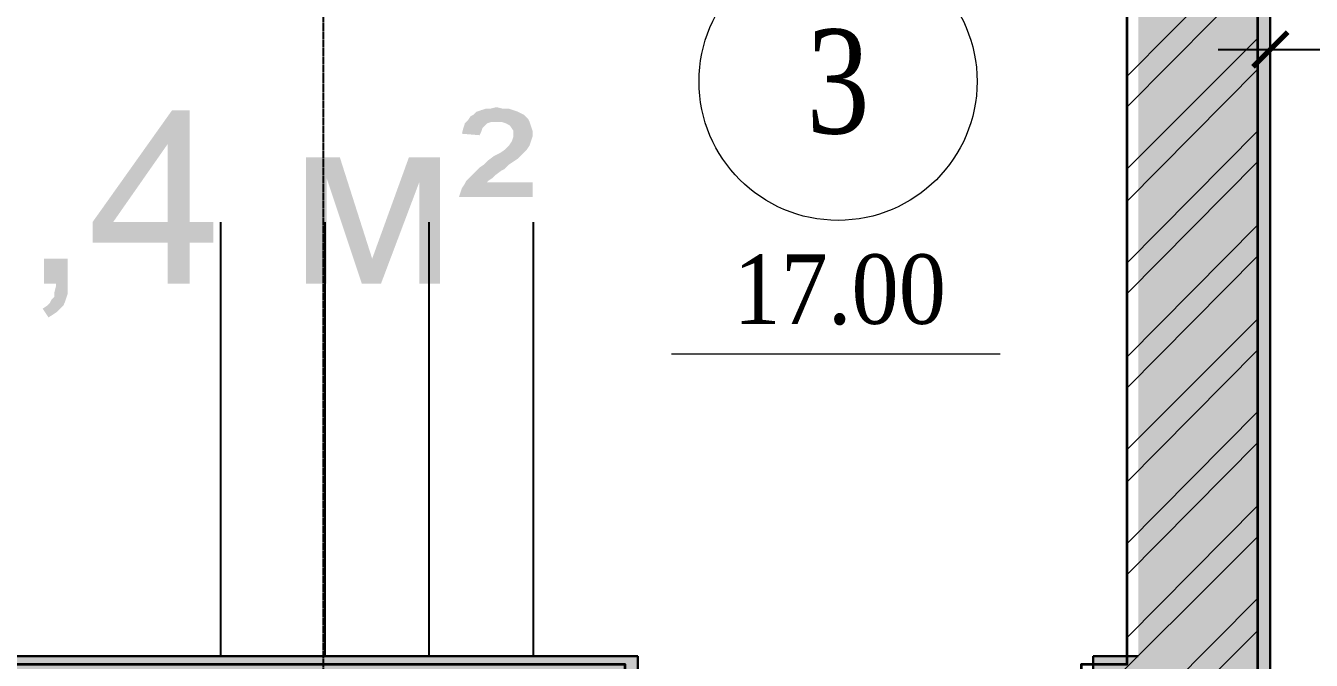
# Model space of a CAD drawing. Header units: millimetres. Extents: x -383313 to -161684, y -117025 to 99224.
# Drawn here: x -331371 to -327672, y -2251 to -424 of the extents above; entities that cross this region are included whole.
import ezdxf
from ezdxf.enums import TextEntityAlignment as Align

# ---------------------------------------------------------------- set-up
doc = ezdxf.new("R2010")
doc.units = ezdxf.units.MM
doc.header["$MEASUREMENT"] = 0
doc.linetypes.add('PS-GOST2.303 5', pattern=[24, 20, -1.5, 1, -1.5])
doc.layers.get('Defpoints').update_dxf_attribs({"color": 31})
for name, color, linetype in [('001__КОНСТРУКТИВ__размеры внутр.', 7, 'Continuous'), ('0expl', 30, 'Continuous'), ('PDF_Geometry', 7, 'Continuous'), ('PDF_Solid Fills', 7, 'Continuous'), ('PS_Оси', 5, 'PS-GOST2.303 5')]:
    doc.layers.add(name, color=color, linetype=linetype)
doc.layers.add('001__КОНСТРУКТИВ__Стены наружные', color=7, linetype='Continuous', lineweight=30)
doc.styles.add('PSTUDIO', font='arial.ttf')
doc.styles.add('TXT0', font='times.ttf')
doc.dimstyles.new('PS_TICK', dxfattribs={"dimscale": 100, "dimtxt": 2.5, "dimasz": 1, "dimexe": 2, "dimexo": 2, "dimgap": 1, "dimtad": 1, "dimdec": 0, "dimzin": 0, "dimdsep": 46, "dimtxsty": 'PSTUDIO', "dimblk": 'ARCHTICK', "dimcen": 2, "dimdle": 1.5, "dimse1": 1, "dimse2": 1, "dimadec": 0, "dimazin": 0, "dimtfac": 1, "dimtdec": 0, "dimtix": 1, "dimtmove": 1, "dimatfit": 3, "dimldrblk": 'ARCHTICK', "dimfxl": 1, "dimtolj": 1, "dimtzin": 0, "dimarcsym": 0})

# ---------------------------------------------------------------- blocks, each defined once
blk = doc.blocks.new('_ArchTick')
at = {"color": 0, "linetype": 'ByBlock', "const_width": 0.15}
blk.add_lwpolyline([(-0.5, -0.5), (0.5, 0.5)], dxfattribs=at)
blk = doc.blocks.new('*D273')
at = {"layer": '001__КОНСТРУКТИВ__размеры внутр.', "color": 0, "lineweight": -2, "ltscale": 100, "transparency": 16777216}
for p, q in [((-334709.6, -2439.4), (-334709.6, -4257.7)), ((-330376.1, -2819.4), (-330376.1, -4257.7)), ((-334859.6, -4057.7), (-330226.1, -4057.7))]:
    blk.add_line(p, q, dxfattribs=at)
at = {"layer": 'Defpoints', "color": 0, "ltscale": 100, "transparency": 16777216}
for p in [(-334709.6, -2239.4), (-330376.1, -2619.4), (-330376.1, -4057.7)]:
    blk.add_point(p, dxfattribs=at)
at = {"layer": '001__КОНСТРУКТИВ__размеры внутр.', "color": 0, "lineweight": -2, "ltscale": 100, "transparency": 16777216, "xscale": 100, "yscale": 100, "zscale": 100, "rotation": 180}
blk.add_blockref('_ArchTick', (-334709.6, -4057.7), dxfattribs=at)
at = {"layer": '001__КОНСТРУКТИВ__размеры внутр.', "color": 0, "lineweight": -2, "ltscale": 100, "transparency": 16777216, "xscale": 100, "yscale": 100, "zscale": 100}
blk.add_blockref('_ArchTick', (-330376.1, -4057.7), dxfattribs=at)
at = {"layer": '001__КОНСТРУКТИВ__размеры внутр.', "color": 0, "ltscale": 100, "transparency": 16777216, "insert": (-332542.8, -3830), "char_height": 250, "attachment_point": 5, "style": 'PSTUDIO'}
blk.add_mtext('\\A1;4340', dxfattribs=at)
blk = doc.blocks.new('*D304')
at = {"layer": '001__КОНСТРУКТИВ__размеры внутр.', "color": 0, "lineweight": -2, "ltscale": 100, "transparency": 16777216}
blk.add_line((-327939.6, -491.9), (-325239.6, -491.9), dxfattribs=at)
at = {"layer": 'Defpoints', "color": 0, "ltscale": 100, "transparency": 16777216}
for p in [(-327789.6, -323.4), (-325389.6, -323.4), (-325389.6, -491.9)]:
    blk.add_point(p, dxfattribs=at)
at = {"layer": '001__КОНСТРУКТИВ__размеры внутр.', "color": 0, "lineweight": -2, "ltscale": 100, "transparency": 16777216, "xscale": 100, "yscale": 100, "zscale": 100, "rotation": 180}
blk.add_blockref('_ArchTick', (-327789.6, -491.9), dxfattribs=at)
at = {"layer": '001__КОНСТРУКТИВ__размеры внутр.', "color": 0, "lineweight": -2, "ltscale": 100, "transparency": 16777216, "xscale": 100, "yscale": 100, "zscale": 100}
blk.add_blockref('_ArchTick', (-325389.6, -491.9), dxfattribs=at)
at = {"layer": '001__КОНСТРУКТИВ__размеры внутр.', "color": 0, "ltscale": 100, "transparency": 16777216, "insert": (-326589.6, -264.3), "char_height": 250, "attachment_point": 5, "style": 'PSTUDIO'}
blk.add_mtext('\\A1;2400', dxfattribs=at)
blk = doc.blocks.new('be301')
at = {"color": 0, "linetype": 'ByBlock', "lineweight": 0}
blk.add_line((-4.79, -7.847), (4.668, -7.847), dxfattribs=at)
blk.add_circle((0, 0), 4, dxfattribs=at)
at = {"color": 0, "linetype": 'ByBlock', "lineweight": 0, "style": 'TXT0', "width": 0.8}
blk.add_attdef('ENOM', text='', height=3, dxfattribs=at).set_placement((0, 0), align=Align.MIDDLE)
at = {"color": 0, "linetype": 'ByBlock', "lineweight": 0, "style": 'TXT0', "width": 0.8, "flags": 1}
blk.add_attdef('ETYP', text='', height=3, dxfattribs=at).set_placement((0, 0), align=Align.MIDDLE)
at = {"color": 0, "linetype": 'ByBlock', "lineweight": 0, "style": 'TXT0', "flags": 1}
for tag, p, width in [('ENAI', (8.158, -1.004), 0.9), ('EPER', (13.86, -4.207), 0.9), ('NOTD', (13.646, -6.774), 0.9), ('WTOP', (13.646, -10.107), 0.9), ('KTG', (-4.212, -12.124), 0.8), ('WBOT', (13.646, -13.441), 0.9), ('ATOP', (13.646, -16.774), 0.9), ('ABOT', (13.646, -20.107), 0.9)]:
    blk.add_attdef(tag, p, '', height=2, dxfattribs=dict(at, width=width))
at = {"color": 0, "linetype": 'ByBlock', "lineweight": 0, "style": 'TXT0', "width": 0.9}
blk.add_attdef('EAREA', text='', height=2, dxfattribs=at).set_placement((0.047, -6.981), align=Align.CENTER)
blk = doc.blocks.new('A$Cf5759c35')
at = {"layer": 'PDF_Solid Fills'}
for points in [[(27563.1, 17598), (27512.3, 17598), (27283.7, 17276.2), (27283.7, 17217), (27499.6, 17217), (27499.6, 17098.4), (27563.1, 17098.4), (27563.1, 17217), (27630.8, 17217), (27630.8, 17276.2), (27563.1, 17276.2), (27342.9, 17276.2), (27499.6, 17500.6)], [(27563.1, 17598), (27499.6, 17500.6), (27499.6, 17276.2), (27342.9, 17276.2), (27563.1, 17276.2)], [(28447.8, 17606.4), (28443.6, 17606.4), (28426.7, 17602.2), (28414, 17602.2), (28401.3, 17598), (28388.6, 17593.7), (28380.1, 17585.3), (28371.6, 17581), (28363.2, 17568.3), (28447.8, 17564.1), (28460.5, 17564.1), (28473.2, 17559.9), (28481.7, 17555.6), (28485.9, 17551.4), (28494.4, 17538.7), (28494.4, 17526), (28494.4, 17521.8), (28490.2, 17509.1), (28481.7, 17496.4), (28481.7, 17496.4), (28477.5, 17492.1), (28469, 17483.7), (28456.3, 17475.2), (28439.4, 17466.7), (28422.4, 17454), (28409.7, 17441.3), (28397, 17432.9), (28388.6, 17424.4), (28375.9, 17411.7), (28367.4, 17403.2), (28358.9, 17394.8), (28354.7, 17386.3), (28354.7, 17386.3), (28346.2, 17373.6), (28342, 17360.9), (28337.8, 17348.2), (28549.4, 17348.2), (28549.4, 17390.5), (28418.2, 17390.5), (28422.4, 17394.8), (28435.1, 17403.2), (28443.6, 17411.7), (28460.5, 17424.4), (28469, 17428.6), (28481.7, 17441.3), (28494.4, 17449.8), (28507.1, 17458.3), (28515.6, 17466.7), (28524, 17475.2), (28528.3, 17479.4), (28532.5, 17483.7), (28541, 17496.4), (28545.2, 17509.1), (28549.4, 17521.8), (28549.4, 17534.5), (28549.4, 17538.7), (28545.2, 17551.4), (28541, 17564.1), (28536.7, 17572.6), (28524, 17585.3), (28515.6, 17589.5), (28507.1, 17593.7), (28494.4, 17598), (28481.7, 17602.2), (28464.8, 17602.2)], [(28363.2, 17568.3), (28354.7, 17559.9), (28350.5, 17547.2), (28346.2, 17530.2), (28397, 17526), (28401.3, 17534.5), (28405.5, 17547.2), (28414, 17555.6), (28418.2, 17559.9), (28430.9, 17564.1), (28447.8, 17564.1)], [(27994.9, 17462.5), (27897.5, 17462.5), (27897.5, 17098.4), (27956.8, 17098.4), (27956.8, 17403.2)], [(28282.7, 17462.5), (28193.8, 17462.5), (28088, 17170.4), (28058.4, 17098.4), (28113.4, 17098.4), (28223.5, 17390.5)], [(27211.7, 17170.4), (27144, 17170.4), (27144, 17098.4), (27177.8, 17098.4), (27177.8, 17090), (27173.6, 17073), (27173.6, 17060.3), (27165.1, 17051.9), (27160.9, 17043.4), (27152.4, 17034.9), (27139.7, 17026.5), (27156.7, 17001.1), (27156.7, 17001.1), (27169.4, 17009.5), (27182.1, 17018), (27190.5, 17026.5), (27199, 17034.9), (27203.2, 17043.4), (27207.5, 17056.1), (27211.7, 17068.8), (27211.7, 17081.5), (27211.7, 17098.4)]]:
    blk.add_hatch(color=8, dxfattribs=at).paths.add_polyline_path(points)
at = {"layer": 'PDF_Geometry', "color": 8, "lineweight": 35}
blk.add_lwpolyline([(28816.1, 15625.2), (28816.1, 16002), (23748.8, 16002), (23748.8, 18605.5), (30259.7, 18605.5), (30259.7, 16002), (30128.5, 16002), (30128.5, 15625.2), (30636.5, 15625.2), (30636.5, 18982.3), (23367.8, 18982.3), (23367.8, 15625.2)], close=True, dxfattribs=at)
at = {"layer": 'PDF_Geometry', "color": 8, "lineweight": 9}
for points in [[(30259.7, 17695.3), (30636.5, 18076.3)], [(30259.7, 17606.4), (30636.5, 17987.4)], [(30259.7, 17428.6), (30636.5, 17805.4)], [(30259.7, 17335.5), (30636.5, 17716.5)], [(30259.7, 17157.7), (30636.5, 17538.7)], [(30259.7, 17068.8), (30636.5, 17449.8)], [(30259.7, 16886.8), (30636.5, 17267.8)], [(30259.7, 16797.9), (30636.5, 17178.9)], [(30259.7, 16620.1), (30636.5, 16996.8)], [(30259.7, 16526.9), (30636.5, 16907.9)], [(30259.7, 16349.1), (30636.5, 16730.1)], [(30259.7, 16260.2), (30636.5, 16641.2)], [(30259.7, 16078.2), (30636.5, 16459.2)], [(30128.5, 15862.3), (30636.5, 16370.3)], [(30128.5, 15680.3), (30636.5, 16192.5)], [(30162.3, 15625.2), (30636.5, 16099.4)]]:
    blk.add_lwpolyline(points, dxfattribs=at)
at = {"layer": 'PDF_Solid Fills', "color": 8, "lineweight": 13}
for points in [[(27994.9, 17462.5), (27956.8, 17403.2), (28088, 17170.4), (28058.4, 17098.4)], [(28282.7, 17462.5), (28223.5, 17390.5), (28282.7, 17098.4), (28223.5, 17098.4)]]:
    blk.add_solid(points, dxfattribs=at)

msp = doc.modelspace()

# ---------------------------------------------------------------- hatches: boundary and pattern name
at = {"lineweight": 30, "ltscale": 100}
h = msp.add_hatch(color=252, dxfattribs=at)
h.dxf.hatch_style = 1
h.paths.add_polyline_path([(-334709.55882, 360.6023), (-328169.55882, 360.6023), (-328169.55882, -2239.3977), (-328299.55882, -2239.3977), (-328299.55882, -2619.3977), (-327939.55882, -2619.3977), (-327789.55882, -2619.3977), (-327789.55882, -2469.3977), (-327789.55882, 740.6023), (-335089.55882, 740.6023), (-335089.55882, -2469.3977), (-335089.55882, -2619.3977), (-329609.55882, -2619.3977), (-329609.55882, -2239.3977), (-334709.55882, -2239.3977)])

# ---------------------------------------------------------------- linework, layer by layer
at = {"ltscale": 100}
for p, q in [((-330809.55882, -2239.3977), (-330809.55882, -989.3977)), ((-330509.55882, -2239.3977), (-330509.55882, -989.3977)), ((-330209.55882, -2239.3977), (-330209.55882, -989.3977)), ((-329909.55882, -2239.3977), (-329909.55882, -989.3977)), ((-327789.55882, -2619.3977), (-327789.55882, -1149.38325)), ((-333509.55882, -2239.3977), (-330209.55882, -2239.3977))]:
    msp.add_line(p, q, dxfattribs=at)
at = {"lineweight": 30, "ltscale": 100}
for p, q in [((-329609.55882, -2239.3977), (-329609.55882, -2619.3977)), ((-328299.55882, -2239.3977), (-328299.55882, -2619.3977))]:
    msp.add_line(p, q, dxfattribs=at)
at = {"layer": '001__КОНСТРУКТИВ__Стены наружные', "color": 7, "linetype": 'Continuous'}
msp.add_line((-327789.55882, -2619.3977), (-327789.55882, 740.6023), dxfattribs=at)
at = {"layer": '001__КОНСТРУКТИВ__Стены наружные', "color": 7, "linetype": 'Continuous', "flags": 128}
for points in [[(-328299.55882, -2619.3977), (-327789.55882, -2619.3977), (-327789.55882, -1149.38325)], [(-334709.55882, -2239.3977), (-329609.55882, -2239.3977)], [(-328299.55882, -2239.3977), (-328169.55882, -2239.3977)]]:
    msp.add_lwpolyline(points, dxfattribs=at)
at = {"layer": 'PS_Оси'}
msp.add_lwpolyline([(-330514.05882, -24012.91133), (-330514.05882, -23582.0977), (-330514.05882, -17582.0977), (-330514.05882, -11582.0977), (-330514.05882, -5582.0977), (-330514.05882, -582.3977), (-330514.05882, 2825.4576)], dxfattribs=at)

# ---------------------------------------------------------------- block references
at = {"ltscale": 100}
msp.add_blockref('A$Cf5759c35', (-358461.97282, -18264.93104), dxfattribs=at)
at = {"layer": '0expl', "ltscale": 100, "xscale": 100, "yscale": 100, "zscale": 100}
msp.add_blockref('be301', (-329033.35365, -584.23337), dxfattribs=at).add_auto_attribs({'ENOM': '3', 'EAREA': '17.00'})

# ---------------------------------------------------------------- dimensions: what is measured, and where the dimension line sits
at = {"layer": '001__КОНСТРУКТИВ__размеры внутр.', "ltscale": 100}
dim = msp.add_linear_dim(base=(-325389.55882, -491.92341), p1=(-327789.55882, -323.39242), p2=(-325389.55882, -323.39242), dimstyle='PS_TICK', dxfattribs=at)
dim.commit()
dim.dimension.update_dxf_attribs({"geometry": '*D304', "text_midpoint": (-326589.55882, -264.28016)})
dim = msp.add_linear_dim(base=(-330376.05882, -4057.72011), p1=(-334709.55882, -2239.3977), p2=(-330376.05882, -2619.3977), text='4340', dimstyle='PS_TICK', override={"dimse1": 0, "dimse2": 0}, dxfattribs=at)
dim.commit()
dim.dimension.update_dxf_attribs({"geometry": '*D273', "text_midpoint": (-332542.80882, -3829.99159)})

doc.saveas('drawing.dxf')
